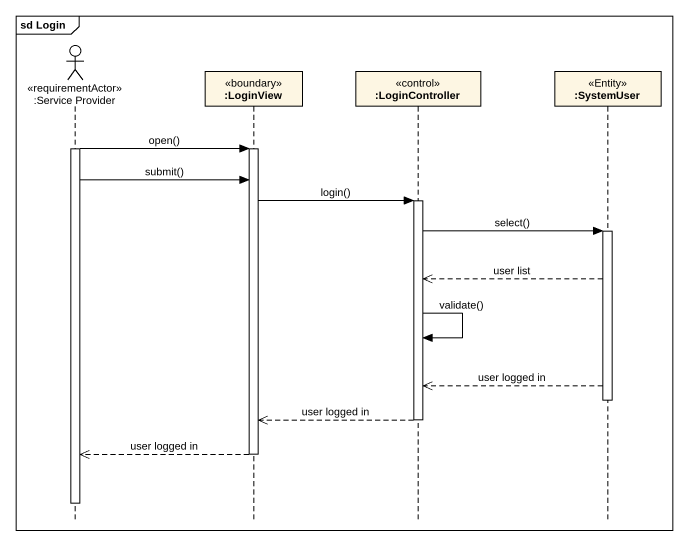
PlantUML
@startuml
mainframe sd Login
hide footbox
actor ":Service Provider" as Service_Provider <<requirementActor>>
participant ":LoginView" as LoginView <<boundary>>
participant ":LoginController" as LoginController <<control>>
participant ":SystemUser" as SystemUser <<Entity>>

activate Service_Provider
Service_Provider -> LoginView : open()
activate LoginView
Service_Provider -> LoginView : submit()
LoginView -> LoginController : login()
activate LoginController
LoginController -> SystemUser : select()
activate SystemUser
SystemUser -->> LoginController : user list
LoginController -> LoginController : validate()
SystemUser -->> LoginController : user logged in
deactivate SystemUser
LoginController -->> LoginView : user logged in
deactivate LoginController
LoginView -->> Service_Provider : user logged in
deactivate LoginView
deactivate Service_Provider
@enduml
